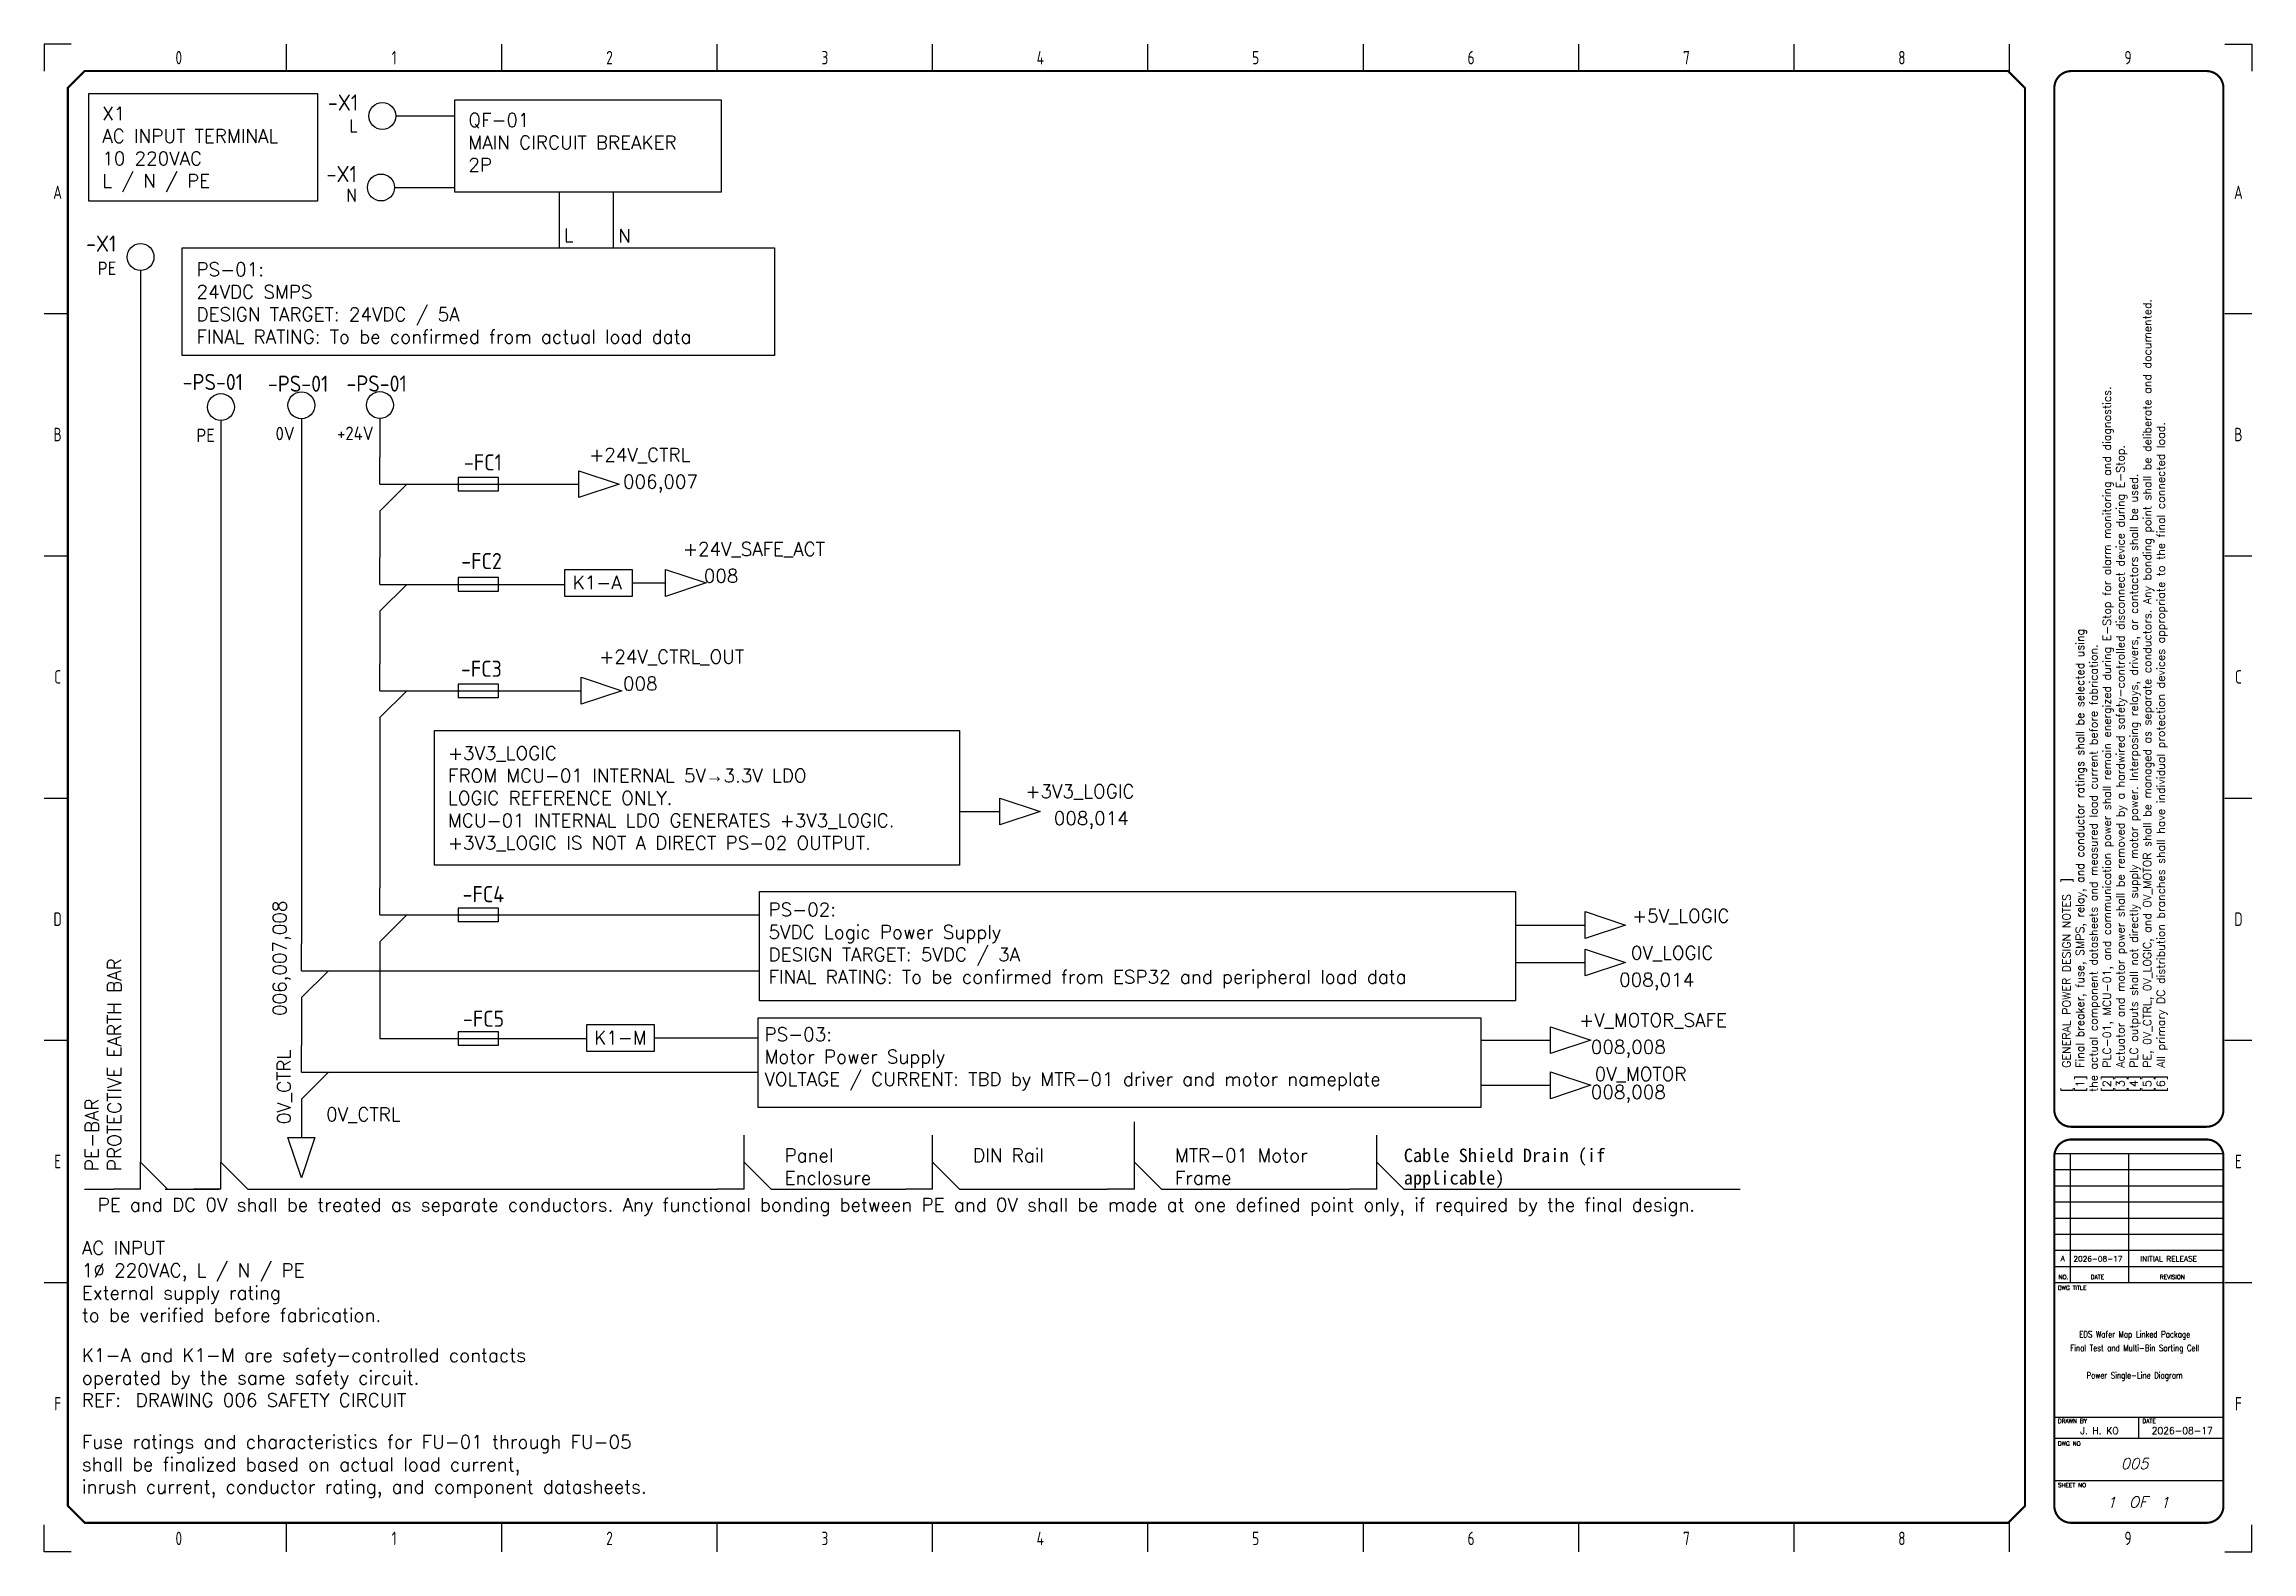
# Model space of a CAD drawing. Extents: x 5 to 415, y 5 to 285.
import ezdxf
from ezdxf.enums import TextEntityAlignment as Align

# ---------------------------------------------------------------- set-up
doc = ezdxf.new("R2010")
doc.units = 0
doc.header["$LTSCALE"] = 10
for name, color, linetype in [('PE_GROUND', 3, 'Continuous'), ('POWER_0V', 8, 'Continuous'), ('POWER_24V_CTRL', 5, 'Continuous'), ('POWER_24V_SAFE', 6, 'Continuous'), ('POWER_3V3_LOGIC', 4, 'Continuous'), ('POWER_5V_LOGIC', 4, 'Continuous'), ('POWER_AC', 1, 'Continuous'), ('POWER_MOTOR', 2, 'Continuous'), ('SCHEMATIC_SYMBOL', 7, 'Continuous'), ('SYMS', 7, 'Continuous'), ('TAGS', 4, 'Continuous'), ('TERMS', 3, 'Continuous'), ('TEXT_NOTE', 8, 'Continuous'), ('TEXT_TITLE', 7, 'Continuous'), ('TITLE', 7, 'Continuous'), ('Title blocks', 7, 'Continuous'), ('WIREFIXED', 4, 'Continuous'), ('WIREREF', 52, 'Continuous'), ('WIRES', 7, 'Continuous'), ('XREF', 7, 'Continuous')]:
    doc.layers.add(name, color=color, linetype=linetype)
doc.styles.add('ISO8', font='ISO8.shx', dxfattribs={"width": 0.8})
doc.styles.add('ITALIC', font='ITALIC')
doc.styles.add('ROMANS', font='romans')
doc.styles.add('WD_IEC', font='ISOCP2.shx', dxfattribs={"width": 0.9, "height": 4})

# ---------------------------------------------------------------- blocks, each defined once
blk = doc.blocks.new('Title_blocks_A3')
at = {"layer": 'TITLE'}
for p, q in [((372.89, 276.86), (372.89, 259.33)), ((378.33, 79), (409.73, 79)), ((381.28, 79), (381.28, 55)), ((392.12, 79), (392.12, 55)), ((378.33, 76), (409.73, 76)), ((378.32, 73), (409.73, 73)), ((378.32, 70), (409.73, 70)), ((378.32, 67), (409.73, 67)), ((378.32, 64), (409.73, 64)), ((378.32, 61), (409.72, 61)), ((378.32, 58), (409.72, 58)), ((378.32, 55), (409.72, 55)), ((372.89, 13.53), (372.89, 37.81)), ((378.32, 30.02), (409.72, 30.02)), ((394.02, 26.1), (394.02, 30.02)), ((378.32, 26.1), (409.72, 26.1)), ((378.32, 18.24), (409.72, 18.24))]:
    blk.add_line(p, q, dxfattribs=at)
at = {"layer": 'TITLE', "const_width": 0.392}
blk.add_lwpolyline([(372.89, 13.53), (372.89, 276.86), (369.75, 280), (12.53, 280), (9.39, 276.86), (9.39, 13.53), (12.53, 10.39), (369.75, 10.39)], close=True, dxfattribs=at)
for points in [[(381.46, 280, 0.414214), (378.32, 276.86, 0.414214)], [(409.72, 276.86, 0.414214), (406.58, 280, 0.414214)], [(378.32, 87.08, 0.414214), (381.46, 83.94, 0.414214)], [(406.58, 83.94, 0.414214), (409.72, 87.08, 0.414214)], [(381.46, 81.58, 0.414214), (378.32, 78.44, 0.414214)], [(409.72, 78.44, 0.414214), (406.58, 81.58, 0.414214)], [(378.32, 13.53, 0.414214), (381.46, 10.39, 0.414214)], [(406.58, 10.39, 0.414214), (409.72, 13.53, 0.414214)]]:
    blk.add_lwpolyline(points, format="xyb", dxfattribs=at)
for points in [[(406.58, 280), (381.46, 280)], [(378.32, 276.86), (378.32, 262.73)], [(409.72, 276.86), (409.72, 262.73)], [(378.32, 265), (378.32, 178.08)], [(409.72, 265), (409.72, 178.08)], [(381.46, 83.94), (406.58, 83.94)], [(378.32, 78.44), (378.32, 13.53)], [(381.46, 81.58), (406.58, 81.58)], [(409.72, 78.44), (409.72, 13.53)], [(381.46, 10.39), (406.58, 10.39)]]:
    blk.add_lwpolyline(points, dxfattribs=at)
at = {"layer": 'TITLE', "color": 7, "const_width": 0.392}
for points in [[(378.32, 180), (378.32, 87.08)], [(409.72, 180), (409.72, 87.08)]]:
    blk.add_lwpolyline(points, dxfattribs=at)
at = {"layer": 'Title blocks', "color": 7}
for p, q in [((50, 280), (50, 285)), ((90, 280), (90, 285)), ((130, 280), (130, 285)), ((170, 280), (170, 285)), ((250, 280), (250, 285)), ((290, 280), (290, 285)), ((330, 280), (330, 285)), ((370, 280), (370, 285)), ((5, 235), (9.39, 235)), ((410, 235), (415, 235)), ((5, 190), (9.39, 190)), ((410, 190), (415, 190)), ((5, 100), (9.39, 100)), ((410, 100), (415, 100)), ((5, 55), (9.39, 55)), ((410, 55), (415, 55)), ((50, 5), (50, 10.39)), ((90, 5), (90, 10.39)), ((130, 5), (130, 10.39)), ((170, 5), (170, 10.39)), ((250, 5), (250, 10.39)), ((290, 5), (290, 10.39)), ((330, 5), (330, 10.39)), ((370, 5), (370, 10.64))]:
    blk.add_line(p, q, dxfattribs=at)
at = {"layer": 'Title blocks', "color": 2}
for p, q in [((210, 280), (210, 285)), ((5, 145), (9.39, 145)), ((410, 145), (415, 145)), ((210, 5), (210, 10.39))]:
    blk.add_line(p, q, dxfattribs=at)
at = {"layer": 'Title blocks'}
for points in [[(10, 285), (5, 285), (5, 280)], [(410, 285), (415, 285), (415, 280)], [(10, 5), (5, 5), (5, 10)], [(410, 5), (415, 5), (415, 10)]]:
    blk.add_lwpolyline(points, dxfattribs=at)
at = {"layer": 'TITLE', "color": 1, "style": 'ROMANS'}
for s, p in [('DWG TITLE', (378.97, 53.64)), ('DRAWN BY', (378.97, 28.91)), ('DATE', (394.67, 28.91)), ('DWG NO', (378.97, 24.72)), ('SHEET NO', (378.97, 17))]:
    blk.add_text(s, height=0.785, dxfattribs=at).set_placement(p)
at = {"layer": 'TITLE', "color": 1}
for s, height, style, p in [('NO.', 0.785, 'ROMANS', (380.02, 56.04)), ('DATE', 0.785, 'ROMANS', (386.32, 56.04)), ('REVISION', 0.785, 'ROMANS', (400.23, 56.04)), ('OF', 2, 'ITALIC', (393.89, 14.25))]:
    blk.add_text(s, height=height, dxfattribs=dict(at, style=style)).set_placement(p, align=Align.MIDDLE)
at = {"layer": 'TITLE', "color": 1, "style": 'ROMANS', "width": 0.8}
for tag, p in [('TITLE#1', (393.23, 44.81)), ('TITLE#2', (393.23, 42.27)), ('TITLE#3', (393.23, 39.73)), ('TITLE#4', (393.23, 37.18))]:
    blk.add_attdef(tag, text='', height=1.2, dxfattribs=at).set_placement(p, align=Align.CENTER)
at = {"layer": 'TITLE', "color": 1}
for tag, p, height, style in [('DRAWNBY', (383.14, 26.88), 1.25, 'ROMANS'), ('DATE', (396.4, 26.88), 1.25, 'ROMANS'), ('SHTS', (397.95, 13.15), 2, 'ITALIC')]:
    blk.add_attdef(tag, p, '', height=height, dxfattribs=dict(at, style=style))
at = {"layer": 'TITLE', "color": 1, "style": 'ITALIC'}
blk.add_attdef('DWG#', text='', height=2, dxfattribs=at).set_placement((393.23, 20.38), align=Align.CENTER)
blk.add_attdef('SH#', text='', height=2, dxfattribs=at).set_placement((389.77, 13.15), align=Align.RIGHT)
at = {"layer": 'TITLE', "color": 7, "flags": 9}
blk.add_attdef('WD_TB', (381.46, 10.39), '', height=1.57, dxfattribs=at)
at = {"layer": 'Title blocks', "style": 'ISO8', "width": 0.8}
for s, p in [('0', (30, 282.5)), ('1', (70, 282.5)), ('2', (110, 282.5)), ('3', (150, 282.5)), ('4', (190, 282.5)), ('5', (230, 282.5)), ('6', (270, 282.5)), ('7', (310, 282.5)), ('8', (350, 282.5)), ('9', (392, 282.5)), ('A', (7.5, 257.5)), ('A', (412.5, 257.5)), ('B', (7.5, 212.5)), ('B', (412.5, 212.5)), ('C', (7.5, 167.5)), ('C', (412.5, 167.5)), ('D', (7.5, 122.5)), ('D', (412.5, 122.5)), ('E', (7.5, 77.5)), ('E', (412.5, 77.5)), ('F', (7.5, 32.5)), ('F', (412.5, 32.5)), ('0', (30, 7.5)), ('1', (70, 7.5)), ('2', (110, 7.5)), ('3', (150, 7.5)), ('4', (190, 7.5)), ('5', (230, 7.5)), ('6', (270, 7.5)), ('7', (310, 7.5)), ('8', (350, 7.5)), ('9', (392, 7.5))]:
    blk.add_text(s, height=2.5, dxfattribs=at).set_placement(p, align=Align.MIDDLE)
blk = doc.blocks.new('VT0002')
blk.add_circle((0, 0), 1.25)
at = {"style": 'WD_IEC', "flags": 1}
for tag, p, height in [('ASSYCODE', (2.75, 10.75), 1), ('CATDESC', (2.75, 9.25), 1), ('MFG', (2.75, 7.25), 1.5), ('CAT', (2.75, 4.75), 1.5), ('X2PIN01', (0, 2.25), 0.25), ('X2TERMDESC01', (0, 1.75), 0.4), ('X4PIN01', (-1.25, 1), 0.25), ('X4TERM01', (-1.25, 0), 0.25), ('X4TERMDESC01', (-1.25, 0.5), 0.4), ('STRIPSEQ', (0, 0), 0.025), ('X2TERM01', (0, 1.25), 0.25), ('X8PIN01', (0, -0.25), 0.25), ('X1PIN01', (1.25, 1), 0.25), ('X1TERM01', (1.25, 0), 0.25), ('X1TERMDESC01', (1.25, 0.5), 0.4), ('LINKTERM', (0, -0.04), 0.025), ('X8TERM01', (0, -1.25), 0.25), ('X8TERMDESC01', (0, -0.75), 0.4)]:
    blk.add_attdef(tag, p, '', height=height, dxfattribs=at)
at = {"style": 'WD_IEC'}
for tag, p in [('INST', (-2.25, 6.5)), ('LOC', (-2.25, 3.5)), ('DESC1', (-2.25, -6.25)), ('DESC2', (-2.25, -9.25)), ('DESC3', (-2.25, -12.25))]:
    blk.add_attdef(tag, text='', height=2.5, dxfattribs=at).set_placement(p, align=Align.RIGHT)
at = {"style": 'WD_IEC', "flags": 8}
for tag, height, p in [('TAGSTRIP', 2.5, (-2.25, 0.5)), ('TERM01', 2, (-2.25, -3.25))]:
    blk.add_attdef(tag, text='', height=height, dxfattribs=at).set_placement(p, align=Align.RIGHT)
blk = doc.blocks.new('VT0_124')
for p, q in [((0, 0), (0, 2.5)), ((0, 2.5), (2.5, 0)), ((0, 0), (-2.5, 0))]:
    blk.add_line(p, q)
at = {"style": 'WD_IEC', "flags": 1}
for tag, p in [('X2TERM01', (0, 2.5)), ('X4TERM01', (-2.5, 0)), ('WDWSEQ', (1.6, 1.48)), ('X1TERM01', (2.5, 0))]:
    blk.add_attdef(tag, p, '', height=0.4, dxfattribs=at)
blk = doc.blocks.new('HFU1')
blk.add_line((-7.5, 0), (7.5, 0))
blk.add_lwpolyline([(-3.75, -1.25), (3.75, -1.25), (3.75, 1.25), (-3.75, 1.25)], close=True)
at = {"style": 'WD_IEC'}
for tag, p in [('INST', (-5, 11.12)), ('LOC', (-5, 7.62)), ('TAG1', (-5, 4.12)), ('RATING1', (-5, -3.71)), ('DESC2', (-5, -14.71)), ('DESC1', (-5, -11.21)), ('DESC3', (-5, -18.21))]:
    blk.add_attdef(tag, text='', height=2.5, dxfattribs=at).set_placement(p, align=Align.RIGHT)
for tag, p, height, flags in [('MFG', (4.92, 12.12), 1.5, 9), ('CAT', (4.92, 9.62), 1.5, 9), ('X4TERM01', (-7.5, 0), 0.32, 1), ('TERM01', (-7.5, 1), 2, 8), ('X2LINK', (0, 1.25), 0.32, 1), ('X1TERM02', (7.5, 0), 0.32, 1), ('X8LINK', (0, -1.25), 0.32, 1), ('ASSYCODE', (12.25, -2.75), 1, 1), ('FAMILY', (12.25, -4.25), 1, 1), ('CATDESC', (12.25, -5.75), 1, 1)]:
    blk.add_attdef(tag, p, '', height=height, dxfattribs=dict(at, flags=flags))
at = {"style": 'WD_IEC', "flags": 8}
blk.add_attdef('TERM02', text='', height=2, dxfattribs=at).set_placement((7.5, 1), align=Align.RIGHT)
at = {"lineweight": 15, "style": 'WD_IEC'}
blk.add_attdef('XREF', text='', height=2.5, dxfattribs=at).set_placement((-5, -7.46), align=Align.RIGHT)
blk = doc.blocks.new('HT0_812')
for p, q in [((0, 0), (0, 2.5)), ((0, 0), (2.5, 0)), ((2.5, 0), (0, -2.5))]:
    blk.add_line(p, q)
at = {"style": 'WD_IEC', "flags": 1}
for tag, p in [('X2TERM01', (0, 2.5)), ('WDWSEQ', (1.92, 1.22)), ('X1TERM01', (2.5, 0)), ('X8TERM01', (0, -2.5))]:
    blk.add_attdef(tag, p, '', height=0.4, dxfattribs=at)
blk = doc.blocks.new('HA1S1')
blk.add_lwpolyline([(0, 1.25), (3.75, 0), (0, -1.25)], close=True)
at = {"style": 'WD_IEC'}
for tag, height, flags, p in [('WIRENO', 2.5, 8, (-1.25, 1)), ('SIGCODE', 1, 1, (5, 1.8))]:
    blk.add_attdef(tag, text='', height=height, dxfattribs=dict(at, flags=flags)).set_placement(p, align=Align.RIGHT)
at = {"style": 'WD_IEC', "flags": 1}
blk.add_attdef('X4TERM01', (0, 0), '', height=0.32, dxfattribs=at)
at = {"style": 'WD_IEC'}
blk.add_attdef('XREF', text='', height=2.5, dxfattribs=at).set_placement((5, 0), align=Align.MIDDLE_LEFT)
blk.add_attdef('DESC1', text='', height=2.5, dxfattribs=at).set_placement((-1.25, -1), align=Align.TOP_RIGHT)
blk = doc.blocks.new('HA1S4')
blk.add_lwpolyline([(0, -3.75), (-1.25, 0), (1.25, 0)], close=True)
at = {"style": 'WD_IEC', "flags": 8}
blk.add_attdef('WIRENO', (-1, 1.25), '', height=2.5, rotation=90, dxfattribs=at)
at = {"style": 'WD_IEC'}
blk.add_attdef('DESC1', text='', height=2.5, rotation=90, dxfattribs=at).set_placement((1, 1.25), align=Align.TOP_LEFT)
at = {"style": 'WD_IEC', "flags": 1}
blk.add_attdef('X2TERM01', (0, 0), '', height=0.32, dxfattribs=at)
blk.add_attdef('SIGCODE', text='', height=1, dxfattribs=at).set_placement((-2.5, -3.2), align=Align.RIGHT)
at = {"style": 'WD_IEC'}
blk.add_attdef('XREF', text='', height=2.5, rotation=90, dxfattribs=at).set_placement((0, -5), align=Align.MIDDLE_RIGHT)
blk = doc.blocks.new('WD_WNV')
at = {"linetype": 'Continuous', "style": 'WD_IEC', "width": 0.8}
blk.add_attdef('WIRENO', text='', height=2.5, dxfattribs=at).set_placement((-1.6, 0), align=Align.MIDDLE_RIGHT)
at = {"style": 'WD_IEC', "flags": 1}
for tag, p in [('W08USER', (-1, 0.375)), ('W04USER', (-1, 0.875)), ('W05USER', (-1, 0.75)), ('W09USER', (-1, 0.25)), ('W03USER', (-1, 1)), ('W06USER', (-1, 0.625)), ('W07USER', (-1, 0.5)), ('W02USER', (-1, 1.125)), ('W01USER', (-1, 1.25)), ('W10USER', (-1, 0.125))]:
    blk.add_attdef(tag, text='', height=0.08, dxfattribs=at).set_placement(p, align=Align.CENTER)

msp = doc.modelspace()

# ---------------------------------------------------------------- linework, layer by layer
at = {"layer": 'PE_GROUND'}
for p, q in [((22.9, 242.96), (22.9, 77.38)), ((37.82, 215.1), (37.82, 77.38)), ((12.5, 72.38), (17.9, 72.38)), ((27.5, 72.38), (37.5, 72.38)), ((42.82, 72.38), (130, 72.38)), ((140, 72.38), (165, 72.38)), ((175, 72.38), (202.5, 72.38)), ((212.5, 72.38), (247.5, 72.38)), ((257.5, 72.38), (320, 72.38))]:
    msp.add_line(p, q, dxfattribs=at)
at = {"layer": 'POWER_0V'}
for p, q in [((52.78, 215.44), (52.78, 117.92)), ((57.78, 112.92), (137.86, 112.92)), ((278.28, 114.45), (291.2, 114.45)), ((52.78, 107.92), (52.78, 99.06)), ((57.78, 94.06), (137.58, 94.06)), ((271.82, 91.65), (284.74, 91.65)), ((52.78, 89.06), (52.78, 81.94))]:
    msp.add_line(p, q, dxfattribs=at)
at = {"layer": 'POWER_24V_CTRL'}
for p, q in [((67.35, 215.47), (67.35, 208.28)), ((72.35, 203.28), (78.11, 203.28)), ((93.11, 203.28), (104.31, 203.28)), ((67.35, 198.28), (67.35, 189.68)), ((67.35, 179.68), (67.35, 169.92)), ((72.35, 164.92), (78.11, 164.92)), ((93.11, 164.92), (104.76, 164.92)), ((67.35, 159.92), (67.35, 128.29)), ((67.35, 118.29), (67.35, 100.33))]:
    msp.add_line(p, q, dxfattribs=at)
at = {"layer": 'POWER_24V_SAFE'}
for p, q in [((72.35, 184.68), (78.11, 184.68)), ((93.11, 184.68), (101.7, 184.68)), ((114.2, 184.95), (120.42, 184.95))]:
    msp.add_line(p, q, dxfattribs=at)
at = {"layer": 'POWER_3V3_LOGIC'}
msp.add_line((175, 142.5), (182.5, 142.5), dxfattribs=at)
at = {"layer": 'POWER_5V_LOGIC'}
for p, q in [((72.35, 123.29), (78.11, 123.29)), ((93.11, 123.29), (137.86, 123.29)), ((278.28, 121.4), (291.2, 121.4))]:
    msp.add_line(p, q, dxfattribs=at)
at = {"layer": 'POWER_AC'}
for p, q in [((70.31, 271.66), (81.28, 271.66)), ((70.07, 258.38), (81.28, 258.38)), ((100.66, 257.5), (100.66, 247.19)), ((110.66, 257.5), (110.66, 247.19))]:
    msp.add_line(p, q, dxfattribs=at)
at = {"layer": 'POWER_MOTOR'}
for p, q in [((67.35, 100.33), (78.11, 100.33)), ((93.11, 100.33), (105.79, 100.33)), ((118.29, 100.44), (137.58, 100.44)), ((271.82, 100.02), (284.74, 100.02))]:
    msp.add_line(p, q, dxfattribs=at)
at = {"layer": 'SCHEMATIC_SYMBOL'}
for points in [[(13.29, 275.86), (55.79, 275.86), (55.79, 255.86), (13.29, 255.86)], [(81.28, 274.66), (130.72, 274.66), (130.72, 257.5), (81.28, 257.5)], [(30.66, 247.19), (140.66, 247.19), (140.66, 227.19), (30.66, 227.19)], [(101.7, 187.45), (114.2, 187.45), (114.2, 182.45), (101.7, 182.45)], [(77.5, 157.55), (175, 157.55), (175, 132.5), (77.5, 132.5)], [(137.86, 127.62), (278.28, 127.62), (278.28, 107.32), (137.86, 107.32)], [(105.79, 102.94), (118.29, 102.94), (118.29, 97.94), (105.79, 97.94)], [(137.58, 104.15), (271.82, 104.15), (271.82, 87.53), (137.58, 87.53)]]:
    msp.add_lwpolyline(points, close=True, dxfattribs=at)
at = {"layer": 'WIRES'}
for p, q in [((135, 77.38), (135, 82.38)), ((170, 77.38), (170, 82.38)), ((207.5, 77.38), (207.5, 84.88)), ((252.5, 77.38), (252.5, 82.38))]:
    msp.add_line(p, q, dxfattribs=at)

# ---------------------------------------------------------------- block references
at = {"layer": 'PE_GROUND', "xscale": 2, "yscale": 2, "zscale": 2}
for p in [(22.9, 72.38), (37.82, 72.38), (135, 72.38), (170, 72.38), (207.5, 72.38), (252.5, 72.38)]:
    msp.add_blockref('VT0_124', p, dxfattribs=at)
at = {"layer": 'POWER_0V', "xscale": 2, "yscale": 2, "zscale": 2}
for p in [(52.78, 112.92), (52.78, 94.06)]:
    msp.add_blockref('HT0_812', p, dxfattribs=at)
at = {"layer": 'POWER_24V_CTRL', "xscale": 2, "yscale": 2, "zscale": 2}
for p in [(67.35, 203.28), (67.35, 184.68), (67.35, 164.92), (67.35, 123.29)]:
    msp.add_blockref('HT0_812', p, dxfattribs=at)
at = {"layer": 'SYMS'}
msp.add_blockref('Title_blocks_A3', (0, 0), dxfattribs=at).add_auto_attribs({'TITLE#1': 'EDS Wafer Map Linked Package', 'DATE': '2026-08-17', 'DRAWNBY': 'J. H. KO', 'SH#': '1', 'TITLE#2': 'Final Test and Multi-Bin Sorting Cell', 'TITLE#4': 'Power Single-Line Diagram', 'DWG#': '005', 'SHTS': '1'})
ref = msp.add_blockref('VT0002', (67.81, 271.66), dxfattribs=dict(at, xscale=2, yscale=2, zscale=2))
ref.add_attrib('TERM01', 'L', dxfattribs={"layer": 'TERMS', "color": 0, "height": 2.5, "style": 'WD_IEC', "flags": 8}).set_placement((63.31, 268.54), align=Align.RIGHT)
ref.add_attrib('TAGSTRIP', '-X1', dxfattribs={"layer": 'TAGS', "height": 3, "style": 'WD_IEC', "flags": 8}).set_placement((63.31, 272.66), align=Align.RIGHT)
ref = msp.add_blockref('VT0002', (67.57, 258.38), dxfattribs=dict(at, xscale=2, yscale=2, zscale=2))
ref.add_attrib('TERM01', 'N', dxfattribs={"layer": 'TERMS', "color": 0, "height": 2.5, "style": 'WD_IEC', "flags": 8}).set_placement((63.07, 255.69), align=Align.RIGHT)
ref.add_attrib('TAGSTRIP', '-X1', dxfattribs={"layer": 'TAGS', "height": 3, "style": 'WD_IEC', "flags": 8}).set_placement((63.07, 259.38), align=Align.RIGHT)
ref = msp.add_blockref('VT0002', (22.9, 245.46), dxfattribs=dict(at, xscale=2, yscale=2, zscale=2))
ref.add_attrib('TERM01', 'PE', dxfattribs={"layer": 'TERMS', "color": 0, "height": 2.5, "style": 'WD_IEC', "flags": 8}).set_placement((18.4, 242.12), align=Align.RIGHT)
ref.add_attrib('TAGSTRIP', '-X1', dxfattribs={"layer": 'TAGS', "height": 3, "style": 'WD_IEC', "flags": 8}).set_placement((18.4, 246.46), align=Align.RIGHT)
ref = msp.add_blockref('VT0002', (37.82, 217.6), dxfattribs=dict(at, xscale=2, yscale=2, zscale=2))
ref.add_attrib('TERM01', 'PE', dxfattribs={"layer": 'TERMS', "color": 0, "height": 2.5, "style": 'WD_IEC', "flags": 8}).set_placement((36.72, 211.1), align=Align.RIGHT)
ref.add_attrib('TAGSTRIP', '-PS-01', dxfattribs={"layer": 'TAGS', "height": 3, "style": 'WD_IEC', "flags": 8}).set_placement((41.94, 220.76), align=Align.RIGHT)
ref = msp.add_blockref('VT0002', (52.78, 217.94), dxfattribs=dict(at, xscale=2, yscale=2, zscale=2))
ref.add_attrib('TERM01', '0V', dxfattribs={"layer": 'TERMS', "color": 0, "height": 2.5, "style": 'WD_IEC', "flags": 8}).set_placement((51.54, 211.44), align=Align.RIGHT)
ref.add_attrib('TAGSTRIP', '-PS-01', dxfattribs={"layer": 'TAGS', "height": 3, "style": 'WD_IEC', "flags": 8}).set_placement((57.78, 220.44), align=Align.RIGHT)
ref = msp.add_blockref('VT0002', (67.35, 217.97), dxfattribs=dict(at, xscale=2, yscale=2, zscale=2))
ref.add_attrib('TERM01', '+24V', dxfattribs={"layer": 'TERMS', "color": 0, "height": 2.5, "style": 'WD_IEC', "flags": 8}).set_placement((66.19, 211.47), align=Align.RIGHT)
ref.add_attrib('TAGSTRIP', '-PS-01', dxfattribs={"layer": 'TAGS', "height": 3, "style": 'WD_IEC', "flags": 8}).set_placement((72.35, 220.47), align=Align.RIGHT)
ref = msp.add_blockref('HA1S1', (104.31, 203.28), dxfattribs=dict(at, xscale=2, yscale=2, zscale=2))
ref.add_attrib('WIRENO', '+24V_CTRL', dxfattribs={"layer": 'WIREREF', "height": 2.5, "style": 'ROMANS', "flags": 8}).set_placement((125, 210), align=Align.TOP_RIGHT)
ref.add_attrib('XREF', '006,007', dxfattribs={"layer": 'XREF', "height": 2.5, "style": 'ROMANS'}).set_placement((112.5, 205), align=Align.TOP_LEFT)
ref = msp.add_blockref('HFU1', (85.61, 203.28), dxfattribs=at)
ref.add_attrib('TAG1', '-FC1', dxfattribs={"layer": 'TAGS', "height": 3, "style": 'WD_IEC'}).set_placement((90, 205.83), align=Align.RIGHT)
ref = msp.add_blockref('HFU1', (85.61, 184.68), dxfattribs=at)
ref.add_attrib('TAG1', '-FC2', dxfattribs={"layer": 'TAGS', "height": 3, "style": 'WD_IEC'}).set_placement((90, 187.5), align=Align.RIGHT)
ref = msp.add_blockref('HA1S1', (120.42, 184.95), dxfattribs=dict(at, xscale=2, yscale=2, zscale=2))
ref.add_attrib('WIRENO', '+24V_SAFE_ACT', dxfattribs={"layer": 'WIREREF', "height": 2.5, "style": 'ROMANS', "flags": 8}).set_placement((150, 192.5), align=Align.TOP_RIGHT)
ref.add_attrib('XREF', '008', dxfattribs={"layer": 'XREF', "height": 2.5, "style": 'ROMANS'}).set_placement((127.5, 187.5), align=Align.TOP_LEFT)
ref = msp.add_blockref('HA1S1', (104.76, 164.92), dxfattribs=dict(at, xscale=2, yscale=2, zscale=2))
ref.add_attrib('WIRENO', '+24V_CTRL_OUT', dxfattribs={"layer": 'WIREREF', "height": 2.5, "style": 'ROMANS', "flags": 8}).set_placement((135, 172.5), align=Align.TOP_RIGHT)
ref.add_attrib('XREF', '008', dxfattribs={"layer": 'XREF', "height": 2.5, "style": 'ROMANS'}).set_placement((112.5, 167.5), align=Align.TOP_LEFT)
ref = msp.add_blockref('HFU1', (85.61, 164.92), dxfattribs=at)
ref.add_attrib('TAG1', '-FC3', dxfattribs={"layer": 'TAGS', "height": 3, "style": 'WD_IEC'}).set_placement((90, 167.5), align=Align.RIGHT)
ref = msp.add_blockref('HA1S1', (182.5, 142.5), dxfattribs=dict(at, xscale=2, yscale=2, zscale=2))
ref.add_attrib('WIRENO', '+3V3_LOGIC', dxfattribs={"layer": 'WIREREF', "height": 2.5, "style": 'ROMANS', "flags": 8}).set_placement((207.5, 147.5), align=Align.TOP_RIGHT)
ref.add_attrib('XREF', '008,014', dxfattribs={"layer": 'XREF', "height": 2.5, "style": 'ROMANS'}).set_placement((192.5, 142.5), align=Align.TOP_LEFT)
ref = msp.add_blockref('HFU1', (85.61, 123.29), dxfattribs=at)
ref.add_attrib('TAG1', '-FC4', dxfattribs={"layer": 'TAGS', "height": 3, "style": 'WD_IEC'}).set_placement((90.43, 125.64), align=Align.RIGHT)
ref = msp.add_blockref('HA1S4', (52.78, 81.94), dxfattribs=dict(at, xscale=2, yscale=2, zscale=2))
ref.add_attrib('XREF', '006,007,008', dxfattribs={"layer": 'XREF', "height": 2.5, "rotation": 90, "style": 'ROMANS'}).set_placement((47.5, 125.95), align=Align.TOP_RIGHT)
ref.add_attrib('WIRENO', '0V_CTRL', (50.78, 84.44), dxfattribs={"layer": 'WIREREF', "height": 2.5, "rotation": 90, "style": 'ROMANS', "flags": 8})
ref = msp.add_blockref('HA1S1', (291.2, 121.4), dxfattribs=dict(at, xscale=2, yscale=2, zscale=2))
ref.add_attrib('WIRENO', '+5V_LOGIC', dxfattribs={"layer": 'WIREREF', "height": 2.5, "style": 'ROMANS', "flags": 8}).set_placement((318, 124.37), align=Align.TOP_RIGHT)
ref = msp.add_blockref('HA1S1', (291.2, 114.45), dxfattribs=dict(at, xscale=2, yscale=2, zscale=2))
ref.add_attrib('WIRENO', '0V_LOGIC', dxfattribs={"layer": 'WIREREF', "height": 2.5, "style": 'ROMANS', "flags": 8}).set_placement((315, 117.5), align=Align.TOP_RIGHT)
ref.add_attrib('XREF', '008,014', dxfattribs={"layer": 'XREF', "height": 2.5, "style": 'ROMANS'}).set_placement((297.5, 112.5), align=Align.TOP_LEFT)
ref = msp.add_blockref('HFU1', (85.61, 100.33), dxfattribs=at)
ref.add_attrib('TAG1', '-FC5', dxfattribs={"layer": 'TAGS', "height": 3, "style": 'WD_IEC'}).set_placement((90.43, 102.51), align=Align.RIGHT)
ref = msp.add_blockref('HA1S1', (284.74, 100.02), dxfattribs=dict(at, xscale=2, yscale=2, zscale=2))
ref.add_attrib('WIRENO', '+V_MOTOR_SAFE', dxfattribs={"layer": 'WIREREF', "height": 2.5, "style": 'ROMANS', "flags": 8}).set_placement((317.5, 105), align=Align.TOP_RIGHT)
ref.add_attrib('XREF', '008,008', dxfattribs={"layer": 'XREF', "height": 2.5, "style": 'ROMANS'}).set_placement((292.24, 100.02), align=Align.TOP_LEFT)
ref = msp.add_blockref('HA1S1', (284.74, 91.65), dxfattribs=dict(at, xscale=2, yscale=2, zscale=2))
ref.add_attrib('WIRENO', '0V_MOTOR', dxfattribs={"layer": 'WIREREF', "height": 2.5, "style": 'ROMANS', "flags": 8}).set_placement((310, 95), align=Align.TOP_RIGHT)
ref.add_attrib('XREF', '008,008', dxfattribs={"layer": 'XREF', "height": 2.5, "style": 'ROMANS'}).set_placement((292.24, 91.65), align=Align.TOP_LEFT)
at = {"layer": 'WIREFIXED'}
ref = msp.add_blockref('WD_WNV', (52.78, 85), dxfattribs=dict(at, xscale=2, yscale=2, zscale=2))
ref.add_attrib('WIRENOF', '0V_CTRL', dxfattribs={"linetype": 'Continuous', "height": 2.5, "style": 'ROMANS'}).set_placement((71.19, 87.5), align=Align.TOP_RIGHT)

# ---------------------------------------------------------------- texts
at = {"insert": (379.83, 88.9), "char_height": 1.5, "width": 204.4918, "attachment_point": 1, "rotation": 90}
msp.add_mtext('\\pxi-3,l4,a0.8,t4;{\\Fromans|c0;[^IGENERAL POWER DESIGN NOTES  ]\\P[1]^IFinal breaker, fuse, SMPS, relay, and conductor ratings shall be selected using\\Fromans|c129;^J\\Fromans|c0;the actual component datasheets and measured load current before fabrication.\\P[2]^IPLC-01, MCU-01, and communication power shall remain\\Fromans|c129; \\Fromans|c0;energized during E-Stop for alarm monitoring and diagnostics.\\P[3]^IActuator and motor power shall be removed by a hardwired\\Fromans|c129; \\Fromans|c0;safety-controlled disconnect device during E-Stop.\\P[4]^IPLC outputs shall not directly supply motor power.\\Fromans|c129; \\Fromans|c0;Interposing relays, drivers, or contactors shall be used.\\P\\Fromans|c129;[5]^IPE, 0V_CTRL, 0V_LOGIC, and 0V_MOTOR shall be managed as separate conductors. Any bonding point shall be deliberate and documented.\\Fromans|c0;\\P[6]^IAll primary DC distribution branches shall have individual\\Fromans|c129; \\Fromans|c0;protection devices appropriate to the final connected load.}', dxfattribs=at)
at = {"layer": 'SCHEMATIC_SYMBOL', "char_height": 2.5, "attachment_point": 1}
for s, width, heights, insert in [('{\\Fromans|c129;X1\\PAC INPUT TERMINAL\\P10 220VAC\\PL / N / PE}', 102.5, [0], (15.79, 273.36)), ('{\\Fromans|c129;QF-01\\PMAIN CIRCUIT BREAKER\\P2P}', 102.5, [0], (83.78, 272.16)), ('{\\Fromans|c129;PS-01:^J24VDC SMPS^JDESIGN TARGET: 24VDC / 5A^JFINAL RATING: To be confirmed from actual load data}', 113.5805, [18.56], (33.29, 244.42)), ('{\\Fromans|c129;K1-A}', 2.5, [0], (103.15, 186.27)), ('{\\Fromans|c129;PS-02:^J5VDC Logic Power Supply^JDESIGN TARGET: 5VDC / 3A^JFINAL RATING: To be confirmed from ESP32 and peripheral load data}', 139.2351, [17.87], (139.53, 125.53)), ('{\\Fromans|c129;K1-M}', 2.5, [0], (107.14, 101.75)), ('{\\Fromans|c129;PS-03:^JMotor Power Supply^JVOLTAGE / CURRENT: TBD by MTR-01 driver and motor nameplate}', 137.1672, [13.4], (138.78, 102.37))]:
    msp.add_mtext_dynamic_manual_height_columns(s, width=width, gutter_width=12.5, heights=heights, dxfattribs=dict(at, insert=insert))
at = {"layer": 'SCHEMATIC_SYMBOL', "insert": (80, 154.58), "char_height": 2.5, "width": 102.8125, "attachment_point": 1}
msp.add_mtext('{\\Fromans|c129;+3V3_LOGIC^JFROM MCU-01 INTERNAL 5V\\fGulim|b0|i0|c129|p50;→\\Fromans|c129;3.3V LDO^JLOGIC REFERENCE ONLY.^JMCU-01 INTERNAL LDO GENERATES +3V3_LOGIC.^J+3V3_LOGIC IS NOT A DIRECT PS-02 OUTPUT.}', dxfattribs=at)
at = {"layer": 'SCHEMATIC_SYMBOL', "insert": (12.62, 75.72), "char_height": 2.5, "attachment_point": 1, "rotation": 90}
msp.add_mtext_dynamic_manual_height_columns('{\\Fromans|c0;PE-BAR\\PPROTECTIVE EARTH BAR}', width=52.5, gutter_width=12.5, heights=[0], dxfattribs=at)
at = {"layer": 'TEXT_NOTE', "char_height": 2.5, "attachment_point": 1}
for s, insert, width in [('{\\Fromans|c0;PE and DC 0V shall be treated as separate conductors.\\Fromans|c129; \\Fromans|c0;Any functional bonding between PE and 0V shall be made\\Fromans|c129; \\Fromans|c0;at one defined point only, if required by the final design.}', (14.93, 70.71), 352.0502), ('{\\Fromans|c0;AC INPUT\\P1Ø 220VAC, L / N / PE\\PExternal supply rating\\Fromans|c129;\\P\\Fromans|c0;to be verified\\Fromans|c129; \\Fromans|c0;before fabrication.}', (12, 62.7), 88.375), ('{\\Fromans|c0;K1-A and K1-M are safety-controlled contacts\\Poperated by the same safety circuit.\\PREF:^IDRAWING 006 SAFETY CIRCUIT}', (12, 42.76), 112), ('{\\Fromans|c0;Fuse ratings and characteristics for FU-01 through FU-05\\Pshall be finalized based on actual load current,\\Pinrush current, conductor rating, and component datasheets.}', (12, 26.67), 146.125)]:
    msp.add_mtext(s, dxfattribs=dict(at, insert=insert, width=width))
at = {"layer": 'TEXT_TITLE', "attachment_point": 1}
for s, insert, char_height in [('{\\Fromans|c129;L}', (101.49, 250.78), 2.5), ('{\\Fromans|c129;N}', (111.61, 250.65), 2.5), ('{\\Fromans|c129;A}', (379.5, 60), 1), ('{\\Fromans|c129;2026-08-17}', (381.87, 59.91), 1), ('{\\Fromans|c129;INITIAL RELEASE}', (394.29, 59.91), 1)]:
    msp.add_mtext(s, dxfattribs=dict(at, insert=insert, char_height=char_height))
at = {"layer": 'TEXT_TITLE', "char_height": 2.5, "attachment_point": 1}
for s, width, heights, insert in [('{\\Fromans|c129;Panel Enclosure}', 25, [0], (142.5, 79.88)), ('{\\Fromans|c129;DIN Rail}', 27.5, [0], (177.5, 79.88)), ('{\\Fromans|c129;MTR-01 Motor Frame}', 27.5, [0], (215, 79.88)), ('Cable Shield Drain (if applicable)', 41.5142, [7.58], (257.5, 79.88))]:
    msp.add_mtext_dynamic_manual_height_columns(s, width=width, gutter_width=12.5, heights=heights, dxfattribs=dict(at, insert=insert))

doc.saveas('drawing.dxf')
